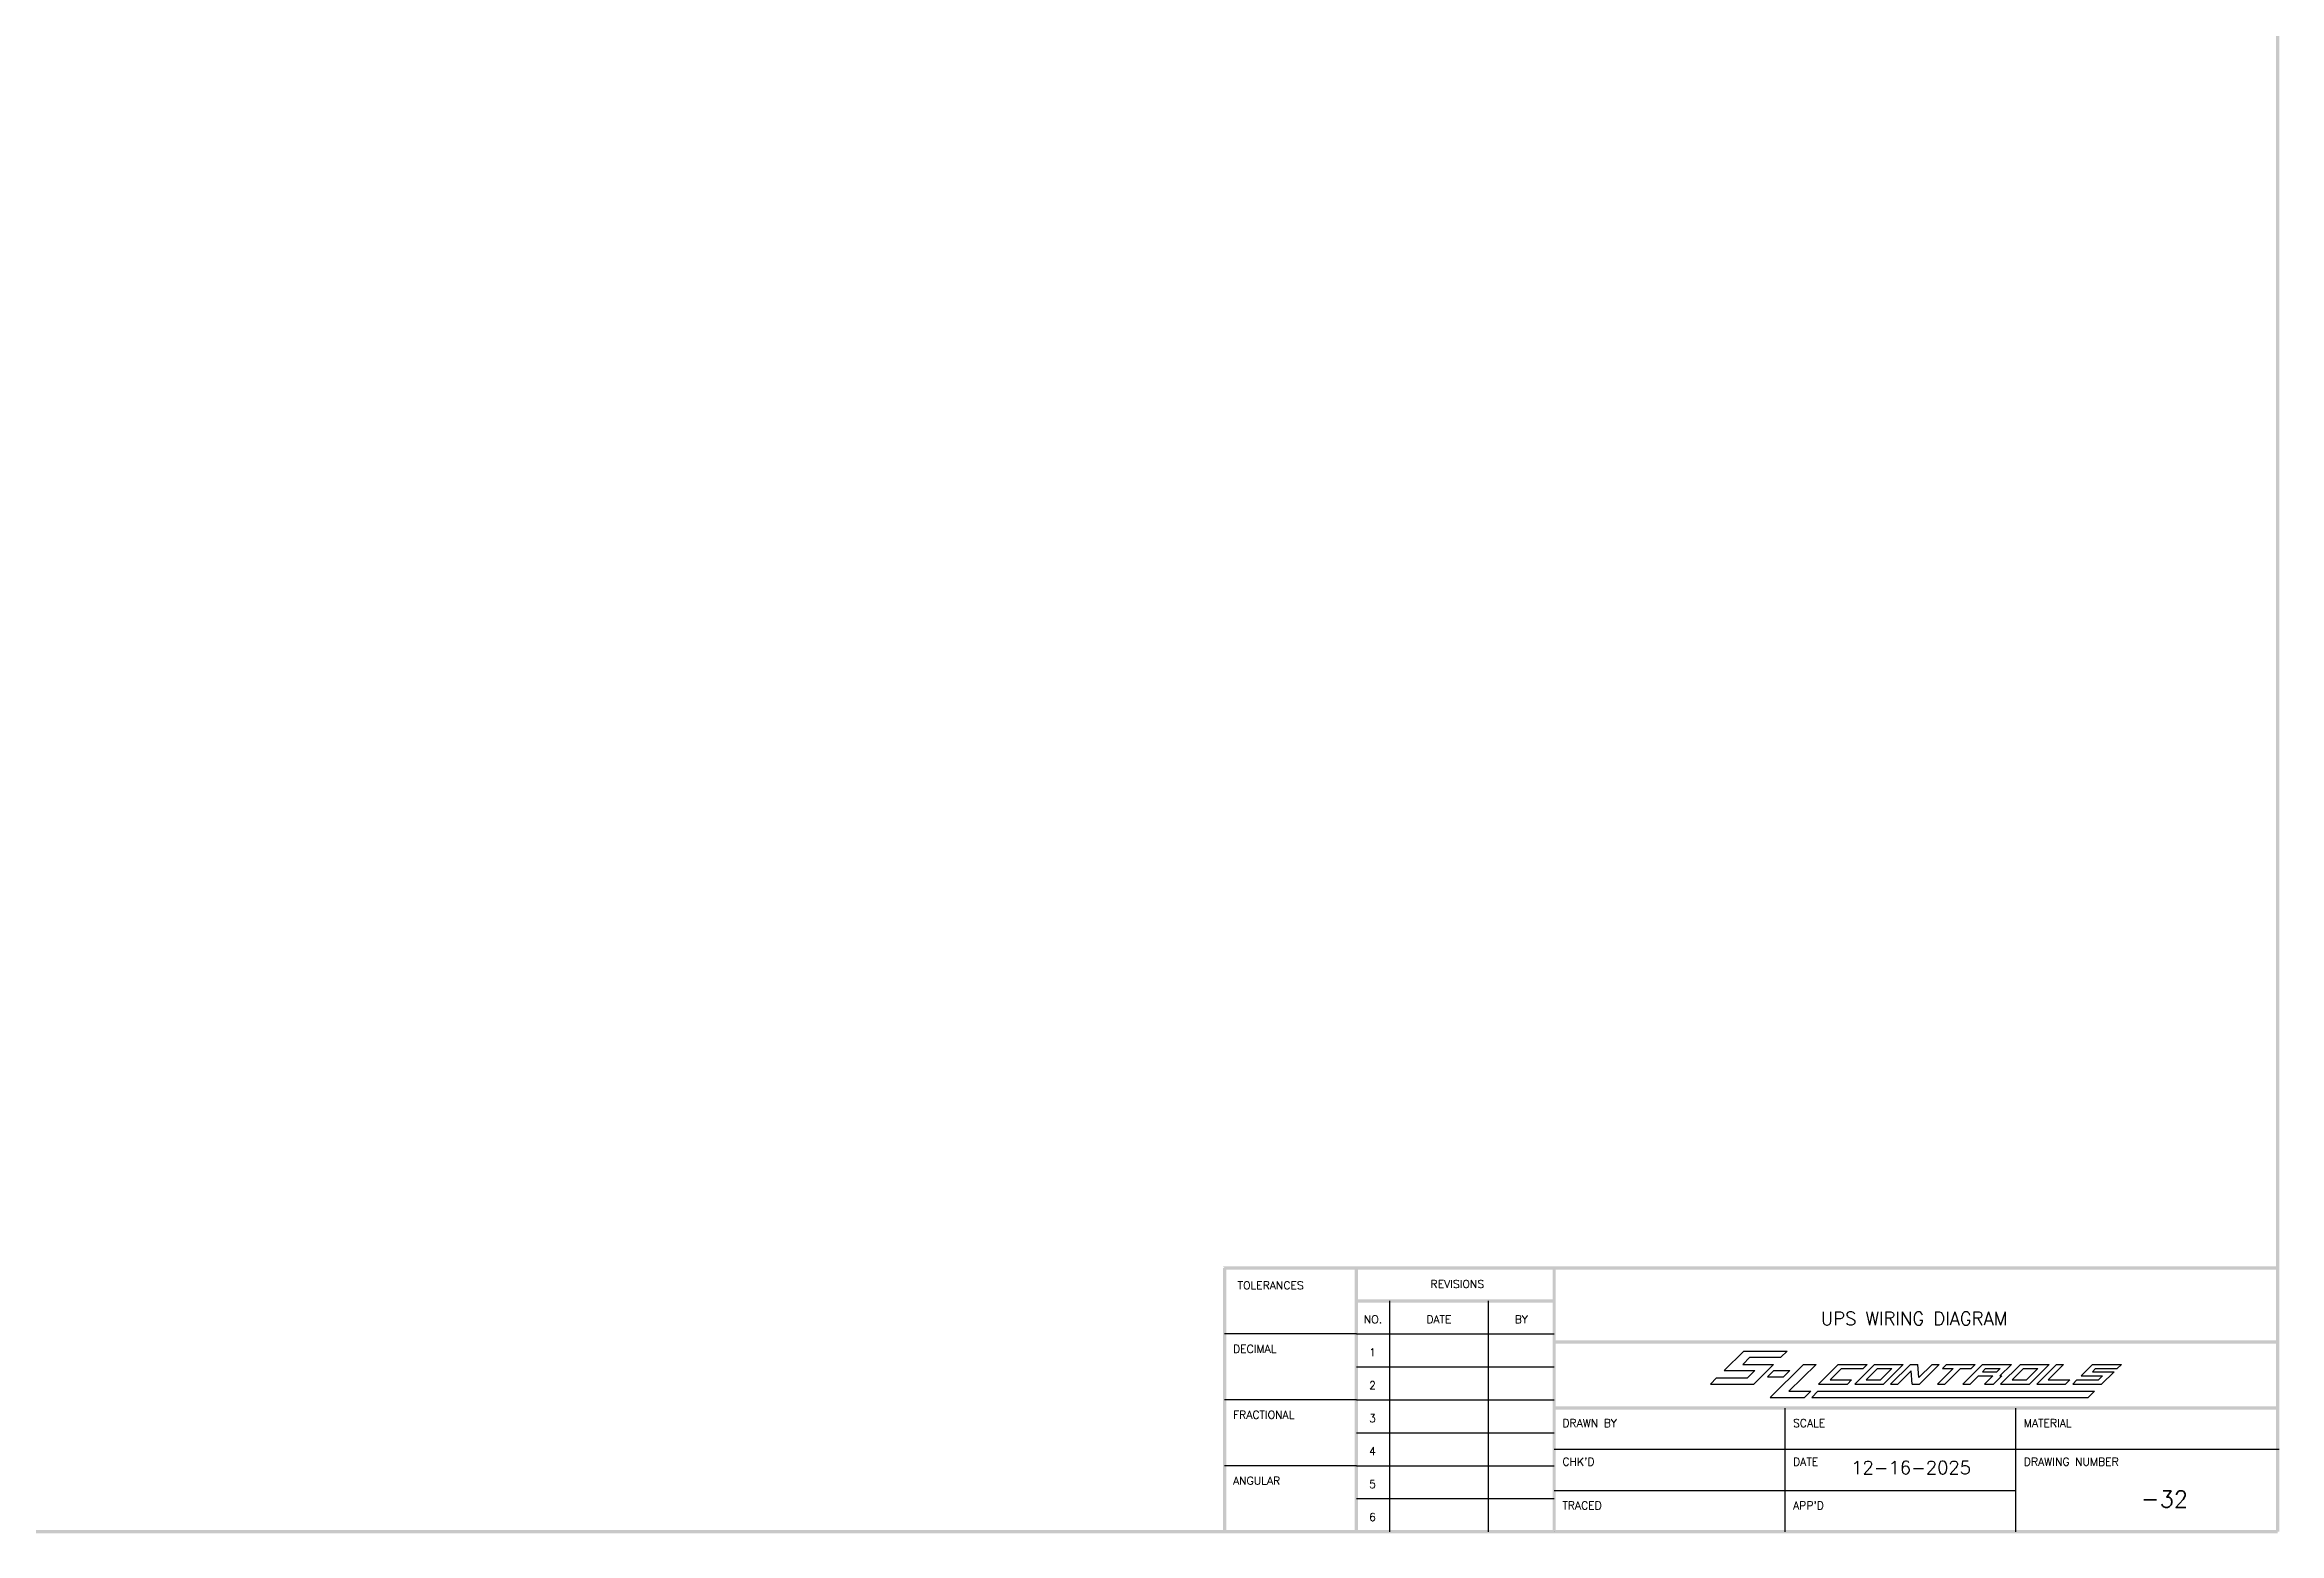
# Paper-space layout 'Layout1' of a CAD drawing. Header units: inches. Extents: x 0.31 to 9.8, y 0.82 to 7.14.
# Drawn here: x 5.056 to 9.8, y 0.819 to 3.979 of the extents above; entities that cross this region are included whole.
import ezdxf
from ezdxf.enums import TextEntityAlignment as Align

# ---------------------------------------------------------------- set-up
doc = ezdxf.new("R2010")
doc.units = ezdxf.units.IN
doc.header["$MEASUREMENT"] = 0
doc.styles.add('ROMANS', font='ROMANS')
doc.styles.get("Standard").update_dxf_attribs({"font": 'romans.shx'})

# ---------------------------------------------------------------- blocks, each defined once
blk = doc.blocks.new('LOGO')
at = {"color": 4}
for p, q in [((1.288, 0.284), (1.438, 0.432)), ((1.43, 0.331), (1.485, 0.386)), ((1.438, 0.432), (1.766, 0.432)), ((1.485, 0.386), (1.718, 0.386)), ((1.718, 0.386), (1.766, 0.432)), ((1.185, 0.182), (1.232, 0.229)), ((1.185, 0.182), (1.513, 0.182)), ((1.232, 0.229), (1.466, 0.229)), ((1.288, 0.284), (1.521, 0.284)), ((1.43, 0.331), (1.663, 0.331)), ((1.466, 0.229), (1.521, 0.284)), ((1.513, 0.182), (1.663, 0.331)), ((1.617, 0.237), (1.665, 0.284)), ((1.617, 0.237), (1.74, 0.237)), ((1.638, 0.081), (1.891, 0.331)), ((1.665, 0.284), (1.788, 0.284)), ((1.74, 0.237), (1.788, 0.284)), ((1.78, 0.128), (1.986, 0.331)), ((1.891, 0.331), (1.986, 0.331)), ((1.638, 0.081), (1.898, 0.081)), ((1.78, 0.128), (1.946, 0.128)), ((1.898, 0.081), (1.946, 0.128)), ((1.953, 0.081), (2, 0.128)), ((1.953, 0.081), (4.049, 0.081)), ((2, 0.128), (2.176, 0.128)), ((2.169, 0.128), (4.097, 0.128)), ((4.049, 0.081), (4.097, 0.128))]:
    blk.add_line(p, q, dxfattribs=at)
at = {"color": 6}
for p, q in [((2.005, 0.182), (2.155, 0.331)), ((2.005, 0.182), (2.224, 0.182)), ((2.092, 0.214), (2.179, 0.3)), ((2.092, 0.214), (2.256, 0.214)), ((2.155, 0.331), (2.374, 0.331)), ((2.179, 0.3), (2.343, 0.3)), ((2.224, 0.182), (2.256, 0.214)), ((2.279, 0.182), (2.429, 0.331)), ((2.279, 0.182), (2.498, 0.182)), ((2.343, 0.3), (2.374, 0.331)), ((2.365, 0.214), (2.452, 0.3)), ((2.365, 0.214), (2.475, 0.214)), ((2.429, 0.331), (2.648, 0.331)), ((2.452, 0.3), (2.561, 0.3)), ((2.475, 0.214), (2.561, 0.3)), ((2.498, 0.182), (2.648, 0.331)), ((2.552, 0.182), (2.702, 0.331)), ((2.552, 0.182), (2.607, 0.182)), ((2.607, 0.182), (2.707, 0.282)), ((2.702, 0.331), (2.757, 0.331)), ((2.716, 0.182), (2.707, 0.282)), ((2.716, 0.182), (2.771, 0.182)), ((2.766, 0.232), (2.757, 0.331)), ((2.766, 0.232), (2.866, 0.331)), ((2.771, 0.182), (2.921, 0.331)), ((2.866, 0.331), (2.921, 0.331)), ((2.908, 0.182), (3.026, 0.3)), ((2.908, 0.182), (2.962, 0.182)), ((2.944, 0.3), (2.976, 0.331)), ((2.944, 0.3), (3.026, 0.3)), ((2.962, 0.182), (3.081, 0.3)), ((2.976, 0.331), (3.194, 0.331)), ((3.081, 0.3), (3.163, 0.3)), ((3.099, 0.182), (3.249, 0.331)), ((3.099, 0.182), (3.154, 0.182)), ((3.154, 0.182), (3.217, 0.245)), ((3.163, 0.3), (3.194, 0.331)), ((3.217, 0.245), (3.326, 0.245)), ((3.249, 0.331), (3.468, 0.331)), ((3.249, 0.276), (3.272, 0.3)), ((3.249, 0.276), (3.358, 0.276)), ((3.263, 0.182), (3.326, 0.245)), ((3.263, 0.182), (3.332, 0.182)), ((3.272, 0.3), (3.382, 0.3)), ((3.332, 0.182), (3.395, 0.245)), ((3.358, 0.276), (3.382, 0.3)), ((3.381, 0.245), (3.468, 0.331)), ((3.381, 0.245), (3.395, 0.245)), ((3.386, 0.182), (3.536, 0.331)), ((3.386, 0.182), (3.605, 0.182)), ((3.473, 0.214), (3.559, 0.3)), ((3.473, 0.214), (3.582, 0.214)), ((3.536, 0.331), (3.755, 0.331)), ((3.559, 0.3), (3.669, 0.3)), ((3.582, 0.214), (3.669, 0.3)), ((3.605, 0.182), (3.755, 0.331)), ((3.66, 0.182), (3.81, 0.331)), ((3.66, 0.182), (3.878, 0.182)), ((3.746, 0.214), (3.864, 0.331)), ((3.746, 0.214), (3.91, 0.214)), ((3.81, 0.331), (3.864, 0.331)), ((3.878, 0.182), (3.91, 0.214)), ((3.933, 0.182), (3.965, 0.214)), ((3.933, 0.182), (4.152, 0.182)), ((3.965, 0.214), (4.129, 0.214)), ((3.996, 0.245), (4.083, 0.331)), ((3.996, 0.245), (4.16, 0.245)), ((4.037, 0.245), (4.147, 0.245)), ((4.083, 0.331), (4.302, 0.331)), ((4.083, 0.276), (4.106, 0.3)), ((4.083, 0.276), (4.178, 0.276)), ((4.083, 0.276), (4.247, 0.276)), ((4.106, 0.3), (4.27, 0.3)), ((4.129, 0.214), (4.16, 0.245)), ((4.152, 0.182), (4.247, 0.276)), ((4.27, 0.3), (4.302, 0.331))]:
    blk.add_line(p, q, dxfattribs=at)
blk = doc.blocks.new('S&L Title Block V2')
at = {"color": 2}
for p, q in [((27.15, 1.763), (27.15, 0.012)), ((27.9, 1.763), (27.9, 0.012)), ((26.9, 1.513), (25.9, 1.513)), ((26.9, 1.513), (28.4, 1.513)), ((26.9, 1.263), (28.4, 1.263)), ((26.9, 1.013), (25.9, 1.013)), ((26.9, 1.013), (28.4, 1.013)), ((30.15, 0.95), (30.15, 0.012)), ((31.9, 0.95), (31.9, 0.012)), ((26.9, 0.763), (28.4, 0.763)), ((26.9, 0.513), (25.9, 0.513)), ((26.9, 0.513), (28.4, 0.513)), ((28.4, 0.638), (33.9, 0.638)), ((26.9, 0.263), (28.4, 0.263)), ((28.4, 0.325), (31.9, 0.325)), ((28.4, 0.012), (28.4, 0.012))]:
    blk.add_line(p, q, dxfattribs=at)
for points in [[(33.9, 22.587), (33.875, 22.562), (33.9, 0.012), (33.875, 0.012)], [(25.887, 2.025), (25.912, 2), (33.9, 2.025), (33.9, 2)], [(25.887, 0.012), (25.912, 0.012), (25.887, 2.013), (25.912, 2.013)], [(26.887, 0.012), (26.912, 0.012), (26.887, 2.013), (26.912, 2.013)], [(28.387, 0.012), (28.412, 0.012), (28.387, 2.013), (28.412, 2.013)], [(26.9, 1.775), (26.9, 1.75), (28.4, 1.775), (28.4, 1.75)], [(28.4, 1.463), (28.4, 1.438), (33.9, 1.463), (33.9, 1.438)], [(28.4, 0.963), (28.4, 0.938), (33.9, 0.963), (33.9, 0.938)], [(33.888, 0), (33.888, 0.025), (0, 0), (0.025, 0.025)]]:
    blk.add_trace(points, dxfattribs=at)
at = {"color": 2, "linetype": 'Continuous'}
blk.add_blockref('LOGO', (28.4, 0.95), dxfattribs=at)
at = {"color": 2, "style": 'ROMANS'}
for s, p in [('TOLERANCES', (26.249, 1.851)), ('REVISIONS', (27.665, 1.861)), ('NO.', (27.025, 1.593)), ('DATE', (27.525, 1.593)), ('BY', (28.15, 1.593))]:
    blk.add_text(s, height=0.06, dxfattribs=at).set_placement(p, align=Align.CENTER)
for s, p in [('DECIMAL', (25.964, 1.369)), ('1', (26.995, 1.343)), ('2', (26.995, 1.093)), ('FRACTIONAL', (25.964, 0.869)), ('3', (26.995, 0.843)), ('DRAWN BY', (28.462, 0.806)), ('SCALE', (30.212, 0.806)), ('MATERIAL', (31.962, 0.806)), ('4', (26.995, 0.593)), ("CHK'D", (28.462, 0.513)), ('DATE', (30.212, 0.513)), ('DRAWING NUMBER', (31.962, 0.513)), ('ANGULAR', (25.964, 0.369)), ('5', (26.995, 0.343)), ('TRACED', (28.462, 0.181)), ("APP'D", (30.212, 0.181)), ('6', (26.995, 0.093))]:
    blk.add_text(s, height=0.06, dxfattribs=at).set_placement(p)
blk.add_text('-', height=0.125).set_placement((32.921, 0.2), align=Align.CENTER)
for tag, height, p in [('TITLE#1', 0.15, (31.11, 1.739)), ('TITLE#2', 0.1, (31.129, 1.58)), ('REV1_DATE', 0.1, (27.51, 1.338)), ('REV1_BY', 0.1, (28.165, 1.338)), ('REV2_DATE', 0.1, (27.513, 1.086)), ('REV2_BY', 0.1, (28.165, 1.086)), ('REV3_DATE', 0.1, (27.505, 0.842)), ('REV3_BY', 0.1, (28.165, 0.842)), ('REV4_DATE', 0.1, (27.513, 0.59)), ('REV4_BY', 0.1, (28.165, 0.589)), ('REV5_DATE', 0.1, (27.512, 0.321)), ('REV5_BY', 0.1, (28.165, 0.319)), ('REV6_DATE', 0.1, (27.512, 0.094)), ('REV6_BY', 0.1, (28.165, 0.097))]:
    blk.add_attdef(tag, text='', height=height).set_placement(p, align=Align.CENTER)
for tag, p, height in [('DRAWNBY', (28.968, 0.735), 0.1), ('SCALE', (30.644, 0.731), 0.1), ('CHKBY', (28.975, 0.429), 0.1), ('DATE', (30.653, 0.449), 0.1), ('SH#', (32.993, 0.197), 0.125)]:
    blk.add_attdef(tag, p, '', height=height)
blk.add_attdef('JOB#', text='', height=0.125).set_placement((32.83, 0.195), align=Align.RIGHT)
at = {"flags": 9}
blk.add_attdef('WD_TB', (0, 0), '', height=0.1, dxfattribs=at)

psp = doc.layouts.get("Layout1")

# ---------------------------------------------------------------- block references
ref = psp.add_blockref('S&L Title Block V2', (0.3128, 0.8186), dxfattribs=dict(xscale=0.2798589558904896, yscale=0.2798589558904896, zscale=0.2798589558904896))
ref.add_attrib('SH#', '32', (9.5461, 0.8737), dxfattribs={"height": 0.03498})
ref.add_attrib('DATE', '12-16-2025', (8.8912, 0.9441), dxfattribs={"height": 0.02799})
ref.add_attrib('TITLE#2', 'UPS WIRING DIAGRAM', dxfattribs={"height": 0.027986}).set_placement((9.0246, 1.2607), align=Align.CENTER)

doc.saveas('drawing.dxf')
